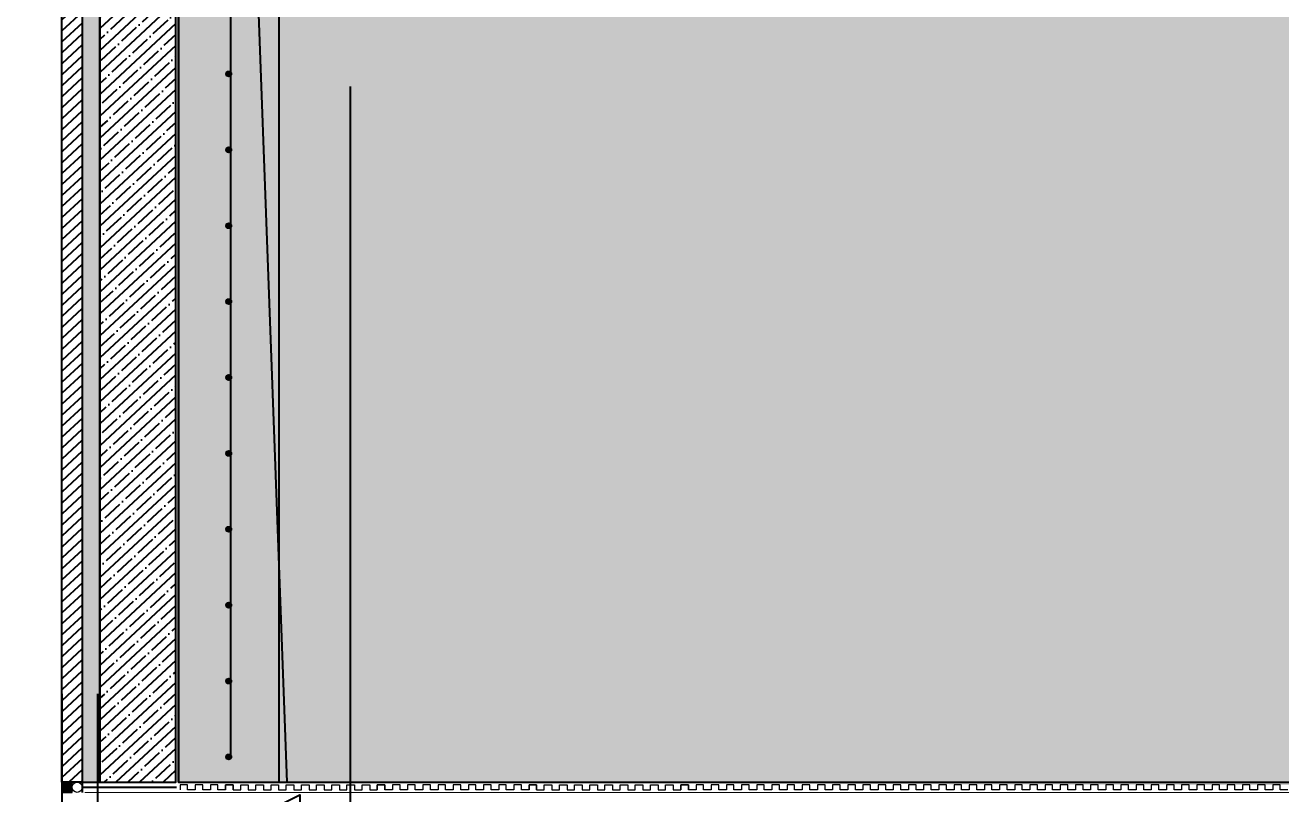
# Model space of a CAD drawing. Header units: millimetres. Extents: x -379292 to 1221486, y 92049 to 447512.
# Drawn here: x -29797 to -27315, y 278421 to 279940 of the extents above; entities that cross this region are included whole.
import ezdxf

# ---------------------------------------------------------------- set-up
doc = ezdxf.new("R2010")
doc.units = ezdxf.units.MM
doc.linetypes.add('HIDDEN', pattern=[9.525, 6.35, -3.175])
for name, color, linetype in [('04_DONATI', 6, 'Continuous'), ('05_CLADDING CONCRETE', 103, 'Continuous'), ('05_CONCRETE', 6, 'Continuous'), ('05_CONCRETE VIEW', 142, 'Continuous'), ('05_HATCH CONCRETE', 141, 'Continuous'), ('05_HATCH SOLID-1', 252, 'Continuous'), ('05_HATCH SOLID-2', 253, 'Continuous'), ('05_INSULATION HEAT', 1, 'BATTING'), ('05_INSULATION MEMBRANE', 42, 'HIDDEN'), ('05_REV', 5, 'Continuous'), ('05_SECTION LEVEL', 2, 'Continuous')]:
    doc.layers.add(name, color=color, linetype=linetype)
for name, color, linetype, lineweight in [('05_DRENAJ TABAKASI', 61, 'Continuous', 5), ('05_VIEW 1', 8, 'Continuous', 9), ('1-MIMARI', 8, 'Continuous', 9)]:
    doc.layers.add(name, color=color, linetype=linetype, lineweight=lineweight)
doc.styles.add('YAZI-3', font='arial.ttf', dxfattribs={"height": 3})
doc.linetypes.add('BATTING', pattern='A,0.00254,-2.54,[134,ltypeshp.shx,S=2.54,R=0,X=-2.54,Y=0],-5.08,[134,ltypeshp.shx,S=2.54,R=180,X=2.54,Y=0],-2.54', length=10.16254)

# ---------------------------------------------------------------- blocks, each defined once
blk = doc.blocks.new('1KESIT KOT1')
at = {"layer": '05_SECTION LEVEL', "color": 2}
for p, q in [((10, 4), (10, 5)), ((10, 5), (26, 5)), ((14, 0), (0, 0))]:
    blk.add_line(p, q, dxfattribs=at)
blk.add_lwpolyline([(10, 0), (12, 4), (8, 4)], close=True, dxfattribs=at)
at = {"layer": '05_SECTION LEVEL', "style": 'YAZI-3'}
blk.add_attdef('+00.000', (10, 6), '', height=2, dxfattribs=at)
blk = doc.blocks.new('A$Cac9a0245')
at = {"layer": '05_VIEW 1'}
h = blk.add_hatch(color=251, dxfattribs=at)
h.dxf.hatch_style = 1
h.paths.add_polyline_path([(0, 0), (20, 0), (20, 20), (0, 20)])
at = {"layer": '05_VIEW 1', "color": 251}
blk.add_lwpolyline([(0, 0), (20, 0), (20, 20), (0, 20)], close=True, dxfattribs=at)
blk = doc.blocks.new('EQWEQQ')
at = {"layer": '04_DONATI'}
h = blk.add_hatch(color=256, dxfattribs=at)
h.dxf.hatch_style = 1
edge = h.paths.add_edge_path()
edge.add_arc((-1314.9, 3.5), 5, 0, 360)
h = blk.add_hatch(color=256, dxfattribs=at)
h.dxf.hatch_style = 1
edge = h.paths.add_edge_path()
edge.add_arc((-1164.9, 3.5), 5, 0, 360)
h = blk.add_hatch(color=256, dxfattribs=at)
h.dxf.hatch_style = 1
edge = h.paths.add_edge_path()
edge.add_arc((-1014.9, 3.5), 5, 0, 360)
h = blk.add_hatch(color=256, dxfattribs=at)
h.dxf.hatch_style = 1
edge = h.paths.add_edge_path()
edge.add_arc((-864.9, 3.5), 5, 0, 360)
h = blk.add_hatch(color=256, dxfattribs=at)
h.dxf.hatch_style = 1
edge = h.paths.add_edge_path()
edge.add_arc((-714.9, 3.5), 5, 0, 360)
h = blk.add_hatch(color=256, dxfattribs=at)
h.dxf.hatch_style = 1
edge = h.paths.add_edge_path()
edge.add_arc((-564.9, 3.5), 5, 0, 360)
h = blk.add_hatch(color=256, dxfattribs=at)
h.dxf.hatch_style = 1
edge = h.paths.add_edge_path()
edge.add_arc((-414.9, 3.5), 5, 0, 360)
h = blk.add_hatch(color=256, dxfattribs=at)
h.dxf.hatch_style = 1
edge = h.paths.add_edge_path()
edge.add_arc((-264.9, 3.5), 5, 0, 360)
h = blk.add_hatch(color=256, dxfattribs=at)
h.dxf.hatch_style = 1
edge = h.paths.add_edge_path()
edge.add_arc((-114.9, 3.5), 5, 0, 360)
blk.add_line((-100.1, 0), (-1318.9, 0), dxfattribs=at)
for centre in [(-1314.9, 3.5), (-1164.9, 3.5), (-1014.9, 3.5), (-864.9, 3.5), (-714.9, 3.5), (-564.9, 3.5), (-414.9, 3.5), (-264.9, 3.5), (-114.9, 3.5)]:
    blk.add_circle(centre, 5, dxfattribs=at)
blk = doc.blocks.new('A$Cb5b3404a')
at = {"layer": '05_CLADDING CONCRETE', "ltscale": 25}
h = blk.add_hatch(dxfattribs=at)
h.set_pattern_fill('ANSI31', color=256, scale=5, angle=2)
h.set_pattern_definition([(47, (19472.767, 321208.137), (-11.61024, 10.826724), [])])
h.paths.add_polyline_path([(-2800, 10), (-25, 10), (-25, 50), (-2800, 50)])
at = {"layer": '05_CONCRETE VIEW', "ltscale": 25}
h = blk.add_hatch(dxfattribs=at)
h.set_pattern_fill('AR-CONC', color=256, scale=0.1)
h.set_pattern_definition([(50, (19472.767, 321208.137), (18.2184669, -1.59390855), [1.905, -20.955]), (355, (19472.767, 321208.137), (-3.5243421, 19.1056845), [1.524, -16.7640584]), (100.451445, (19474.285, 321208.004), (14.6941247, 17.5117752), [1.6190009, -17.8090245]), (46.1842, (19472.767, 321213.217), (27.1079041, -4.2042328), [2.8575, -31.4325]), (96.635558, (19475.026, 321212.867), (23.7404134, 24.7426125), [2.4285023, -26.7135608]), (351.184151, (19472.767, 321213.217), (23.7404134, 24.7426125), [2.2859967, -25.1459732]), (21, (19475.307, 321211.947), (15.1614391, -10.2265198), [1.905, -20.955]), (326, (19475.307, 321211.947), (6.1802028, 18.4187966), [1.524, -16.764]), (71.451445, (19476.57, 321211.095), (21.3416419, 8.1922769), [1.6190009, -17.8089938]), (37.5, (19472.767, 321208.137), (0.30886033, 8.45550389), [0, -16.5608, 0, -17.018, 0, -16.8275]), (7.5, (19472.767, 321208.137), (6.68196625, 10.01805748), [0, -9.7028, 0, -16.1798, 0, -6.4135]), (327.5, (19467.103, 321208.137), (13.55905952, -0.5728744), [0, -6.35, 0, -19.812, 0, -26.289]), (317.5, (19464.563, 321208.137), (14.81291814, 2.5426491), [0, -8.255, 0, -13.1572, 0, -18.669])])
h.paths.add_polyline_path([(-2800, 10), (-25, 10), (-25, -25), (-2800, -25)])
at = {"layer": '05_HATCH CONCRETE', "ltscale": 25}
h = blk.add_hatch(dxfattribs=at)
h.set_pattern_fill('ANSI35', color=256, scale=5, angle=2)
h.set_pattern_definition([(47, (19472.767, 321208.137), (-23.22048, 21.653448), []), (47, (19495.204, 321208.92), (-23.22048, 21.653448), [39.6875, -7.9375, 0, -7.9375])])
h.paths.add_polyline_path([(-2800, -25), (-25, -25), (-25, -175), (-2800, -175)])
at = {"layer": '05_HATCH SOLID-1', "ltscale": 25}
h = blk.add_hatch(dxfattribs=at)
h.set_pattern_fill('AR-CONC', color=256, scale=0.25, angle=2)
h.set_pattern_definition([(52, (19472.767, 321208.137), (45.6574883, -2.3928057), [4.7625, -52.3875]), (357, (19472.767, 321208.137), (-10.472435, 47.42762), [3.81, -41.910146]), (102.451445, (19476.57, 321207.938), (35.185053, 45.0348126), [4.047502, -44.522561]), (48.1842, (19472.324, 321220.83), (68.095291, -8.139049), [7.14375, -78.58125]), (98.635558, (19478, 321220.15), (57.156117, 63.890171), [6.071256, -66.783902]), (353.18415, (19472.324, 321220.83), (57.156117, 63.890171), [5.714992, -62.864933]), (23, (19478.78, 321217.878), (38.772759, -24.2279088), [4.7625, -52.3875]), (328, (19478.78, 321217.88), (13.834078, 46.558156), [3.81, -41.91]), (73.451445, (19482.01, 321215.86), (52.606837, 22.3302473), [4.047502, -44.5224844]), (39.5, (19472.767, 321208.137), (0.0339484, 21.1528302), [0, -41.402, 0, -42.545, 0, -42.06875]), (9.5, (19472.767, 321208.137), (15.8206765, 25.61288), [0, -24.257, 0, -40.4495, 0, -16.03375]), (329.5, (19458.615, 321207.643), (33.9269818, -0.2483027), [0, -15.875, 0, -49.53, 0, -65.7225]), (319.5, (19452.27, 321207.42), (36.7878933, 7.645159), [0, -20.6375, 0, -32.893, 0, -46.6725])])
h.paths.add_polyline_path([(-2800, -180), (-25, -180), (-25, -379), (-2800, -379)])
at = {"layer": '05_CLADDING CONCRETE', "ltscale": 25}
blk.add_lwpolyline([(-2800, 10), (-25, 10), (-25, 50), (-2800, 50)], close=True, dxfattribs=at)
at = {"layer": '05_CONCRETE', "ltscale": 25}
blk.add_lwpolyline([(-2800, -25), (-25, -25), (-25, -175), (-2800, -175)], close=True, dxfattribs=at)
at = {"layer": '05_CONCRETE VIEW', "ltscale": 25}
blk.add_lwpolyline([(-2800, 10), (-25, 10), (-25, -25), (-2800, -25)], close=True, dxfattribs=at)
at = {"layer": '05_DRENAJ TABAKASI', "linetype": 'Continuous'}
for points in [[(-10, -288.3), (-20, -288.3), (-20, -273.3), (-10, -273.3), (-10, -258.3), (-20, -258.3), (-20, -243.3), (-10, -243.3), (-10, -228.3), (-20, -228.3), (-20, -213.3), (-10, -213.3), (-10, -198.3), (-20, -198.3), (-20, -183.3), (-10, -183.3)], [(-10, -273.3), (-20, -273.3), (-20, -288.3), (-10, -288.3), (-10, -303.3), (-20, -303.3), (-20, -318.3), (-10, -318.3), (-10, -333.3), (-20, -333.3), (-20, -348.3), (-10, -348.3), (-10, -363.3), (-20, -363.3), (-20, -378.3), (-10, -378.3), (-10, -393.3), (-20, -393.3), (-20, -408.3), (-10, -408.3), (-10, -423.3), (-20, -423.3), (-20, -438.3), (-10, -438.3), (-10, -453.3), (-20, -453.3), (-20, -468.3), (-10, -468.3), (-10, -483.3), (-20, -483.3), (-20, -498.3), (-10, -498.3), (-10, -513.3), (-20, -513.3), (-20, -528.3), (-10, -528.3), (-10, -543.3), (-20, -543.3), (-20, -558.3), (-10, -558.3), (-10, -573.3), (-20, -573.3), (-20, -588.3), (-10, -588.3)], [(-10, -888.3), (-20, -888.3), (-20, -873.3), (-10, -873.3), (-10, -858.3), (-20, -858.3), (-20, -843.3), (-10, -843.3), (-10, -828.3), (-20, -828.3), (-20, -813.3), (-10, -813.3), (-10, -798.3), (-20, -798.3), (-20, -783.3), (-10, -783.3), (-10, -768.3), (-20, -768.3), (-20, -753.3), (-10, -753.3), (-10, -738.3), (-20, -738.3), (-20, -723.3), (-10, -723.3), (-10, -708.3), (-20, -708.3), (-20, -693.3), (-10, -693.3), (-10, -678.3), (-20, -678.3), (-20, -663.3), (-10, -663.3), (-10, -648.3), (-20, -648.3), (-20, -633.3), (-10, -633.3), (-10, -618.3), (-20, -618.3), (-20, -603.3), (-10, -603.3), (-10, -588.3), (-20, -588.3), (-20, -573.3), (-10, -573.3)], [(-10, -873.3), (-20, -873.3), (-20, -888.3), (-10, -888.3), (-10, -903.3), (-20, -903.3), (-20, -918.3), (-10, -918.3), (-10, -933.3), (-20, -933.3), (-20, -948.3), (-10, -948.3), (-10, -963.3), (-20, -963.3), (-20, -978.3), (-10, -978.3), (-10, -993.3), (-20, -993.3), (-20, -1008.3), (-10, -1008.3), (-10, -1023.3), (-20, -1023.3), (-20, -1038.3), (-10, -1038.3), (-10, -1053.3), (-20, -1053.3), (-20, -1068.3), (-10, -1068.3), (-10, -1083.3), (-20, -1083.3), (-20, -1098.3), (-10, -1098.3), (-10, -1113.3), (-20, -1113.3), (-20, -1128.3), (-10, -1128.3), (-10, -1143.3), (-20, -1143.3), (-20, -1158.3), (-10, -1158.3), (-10, -1173.3), (-20, -1173.3), (-20, -1188.3), (-10, -1188.3)], [(-10, -1470.7), (-10, -1458.3), (-20, -1458.3), (-20, -1443.3), (-10, -1443.3), (-10, -1428.3), (-20, -1428.3), (-20, -1413.3), (-10, -1413.3), (-10, -1398.3), (-20, -1398.3), (-20, -1383.3), (-10, -1383.3), (-10, -1368.3), (-20, -1368.3), (-20, -1353.3), (-10, -1353.3), (-10, -1338.3), (-20, -1338.3), (-20, -1323.3), (-10, -1323.3), (-10, -1308.3), (-20, -1308.3), (-20, -1293.3), (-10, -1293.3), (-10, -1278.3), (-20, -1278.3), (-20, -1263.3), (-10, -1263.3), (-10, -1248.3), (-20, -1248.3), (-20, -1233.3), (-10, -1233.3), (-10, -1218.3), (-20, -1218.3), (-20, -1203.3), (-10, -1203.3), (-10, -1188.3), (-20, -1188.3), (-20, -1173.3), (-10, -1173.3)], [(-10, -1740.7), (-10, -1728.3), (-20, -1728.3), (-20, -1713.3), (-10, -1713.3), (-10, -1698.3), (-20, -1698.3), (-20, -1683.3), (-10, -1683.3), (-10, -1668.3), (-20, -1668.3), (-20, -1653.3), (-10, -1653.3), (-10, -1638.3), (-20, -1638.3), (-20, -1623.3), (-10, -1623.3), (-10, -1608.3), (-20, -1608.3), (-20, -1593.3), (-10, -1593.3), (-10, -1578.3), (-20, -1578.3), (-20, -1563.3), (-10, -1563.3), (-10, -1548.3), (-20, -1548.3), (-20, -1533.3), (-10, -1533.3), (-10, -1518.3), (-20, -1518.3), (-20, -1503.3), (-10, -1503.3), (-10, -1488.3), (-20, -1488.3), (-20, -1473.3), (-10, -1473.3), (-10, -1458.3), (-20, -1458.3), (-20, -1443.3), (-10, -1443.3)], [(-10, -2010.7), (-10, -1998.3), (-20, -1998.3), (-20, -1983.3), (-10, -1983.3), (-10, -1968.3), (-20, -1968.3), (-20, -1953.3), (-10, -1953.3), (-10, -1938.3), (-20, -1938.3), (-20, -1923.3), (-10, -1923.3), (-10, -1908.3), (-20, -1908.3), (-20, -1893.3), (-10, -1893.3), (-10, -1878.3), (-20, -1878.3), (-20, -1863.3), (-10, -1863.3), (-10, -1848.3), (-20, -1848.3), (-20, -1833.3), (-10, -1833.3), (-10, -1818.3), (-20, -1818.3), (-20, -1803.3), (-10, -1803.3), (-10, -1788.3), (-20, -1788.3), (-20, -1773.3), (-10, -1773.3), (-10, -1758.3), (-20, -1758.3), (-20, -1743.3), (-10, -1743.3), (-10, -1728.3), (-20, -1728.3), (-20, -1713.3), (-10, -1713.3)], [(-10, -2280.7), (-10, -2268.3), (-20, -2268.3), (-20, -2253.3), (-10, -2253.3), (-10, -2238.3), (-20, -2238.3), (-20, -2223.3), (-10, -2223.3), (-10, -2208.3), (-20, -2208.3), (-20, -2193.3), (-10, -2193.3), (-10, -2178.3), (-20, -2178.3), (-20, -2163.3), (-10, -2163.3), (-10, -2148.3), (-20, -2148.3), (-20, -2133.3), (-10, -2133.3), (-10, -2118.3), (-20, -2118.3), (-20, -2103.3), (-10, -2103.3), (-10, -2088.3), (-20, -2088.3), (-20, -2073.3), (-10, -2073.3), (-10, -2058.3), (-20, -2058.3), (-20, -2043.3), (-10, -2043.3), (-10, -2028.3), (-20, -2028.3), (-20, -2013.3), (-10, -2013.3), (-10, -1998.3), (-20, -1998.3), (-20, -1983.3), (-10, -1983.3)], [(-10, -2373.3), (-10, -2358.3), (-20, -2358.3), (-20, -2343.3), (-10, -2343.3), (-10, -2328.3), (-20, -2328.3), (-20, -2313.3), (-10, -2313.3), (-10, -2298.3), (-20, -2298.3), (-20, -2283.3), (-10, -2283.3), (-10, -2268.3), (-20, -2268.3), (-20, -2253.3), (-10, -2253.3)]]:
    blk.add_lwpolyline(points, dxfattribs=at)
at = {"layer": '05_HATCH SOLID-1'}
for p, q in [((-25, 10), (-5, 10)), ((-25, -395), (-2800, -292.4))]:
    blk.add_line(p, q, dxfattribs=at)
at = {"layer": '05_HATCH SOLID-1', "ltscale": 25}
blk.add_lwpolyline([(-2800, -180), (-25, -180), (-25, -379), (-2800, -379)], close=True, dxfattribs=at)
at = {"layer": '05_HATCH SOLID-1'}
blk.add_lwpolyline([(-25, -249.4), (-25, -3825), (-525, -3825), (-525, -4231.1)], dxfattribs=at)
at = {"layer": '05_INSULATION HEAT', "ltscale": 0.95}
blk.add_line((-15, 10), (-15, -176.2, 0), dxfattribs=at)
at = {"layer": '05_INSULATION MEMBRANE', "color": 1, "ltscale": 5, "const_width": 2}
blk.add_lwpolyline([(-503, -4505), (-503, -3847.1), (-5, -3847.1), (-5, 5)], dxfattribs=at)
at = {"layer": '05_INSULATION MEMBRANE', "ltscale": 3, "const_width": 0.5}
blk.add_lwpolyline([(-25, -177.5), (-2800, -177.5)], dxfattribs=at)
at = {"layer": '05_VIEW 1'}
blk.add_line((-25, 10), (-5, 10), dxfattribs=at)
at = {"layer": '05_VIEW 1', "extrusion": (0, 0, -1)}
blk.add_ellipse((-15, 20), major_axis=(7.07, 7.07), ratio=1, start_param=3.926991, end_param=10.210176, dxfattribs=at)
at = {"layer": '04_DONATI', "xscale": -1}
for p in [(-2589.9, -283), (-1389.9, -283)]:
    blk.add_blockref('EQWEQQ', p, dxfattribs=at)
at = {"layer": '05_REV', "xscale": -1}
for p in [(-5, 30.4), (-5, 30)]:
    blk.add_blockref('A$Cac9a0245', p, dxfattribs=at)
blk = doc.blocks.new('A$C6a8db8d0')
at = {"layer": '05_HATCH SOLID-2'}
h = blk.add_hatch(dxfattribs=at)
h.set_pattern_fill('GRAVEL', color=251)
h.set_pattern_definition([(228.0127875, (-114936.764, 50012.7672), (-203.200000016, -228.599999986), [3.4172144, -338.3048364]), (184.969741, (-114939.0499, 50010.2272), (304.799999879, 25.400001447), [5.864047, -580.540489]), (132.5104471, (-114944.8919, 50009.7192), (254.000000107, -279.399999902), [4.134815, -409.347228]), (267.273689, (-114954.7979, 50003.3692), (25.400000053, 507.999999997), [5.340045, -528.6643743]), (292.8336542, (-114955.0519, 49998.0352), (-127.000000011, 304.799999996), [5.236337, -518.3980775]), (357.273689, (-114953.0199, 49993.2092), (-507.999999997, 25.400000053), [5.340045, -528.6643743]), (37.6942405, (-114947.6859, 49992.9552), (-330.1999999854, -254.000000019), [7.0619366, -699.131153]), (72.2553284, (-114942.0979, 49997.2732), (177.800000048, 558.799999985), [6.667195, -660.052566]), (121.4295656, (-114940.0659, 50003.6232), (-203.200000029, 330.199999982), [5.35813, -530.455457]), (175.2363583, (-114942.86, 50008.1952), (279.399999996, -25.400000044), [6.117133, -299.7393695]), (222.3974378, (-114948.9559, 50008.7032), (-304.79999999, -279.4000000106), [7.910779, -783.167725]), (138.8140748, (-114929.652, 50003.1152), (-177.79999999, 152.400000012), [2.7000454, -267.3056582]), (171.4692344, (-114931.6839, 50004.8932), (330.200000009, -50.799999942), [5.13682, -508.54639]), (225, (-114936.764, 50005.655), (-4e-15, -25.4), [3.5920934, -32.328931]), (203.1985905, (-114938.542, 50008.7032), (127, 50.79999999), [1.934413, -191.5062237]), (291.8014095, (-114940.32, 50007.941), (-25.4, 76.2), [2.735656, -134.04753]), (30.9637565, (-114939.304, 50005.401), (76.2, 50.8), [4.4431966, -143.6629815]), (161.565051, (-114935.494, 50007.687), (50.8, -25.4), [3.2128714, -77.108981]), (16.3895403, (-114955.0519, 50007.9412), (254, 76.2), [4.50088, -445.5882667]), (70.346176, (-114950.734, 50009.2112), (-101.60000001, -279.399999997), [3.7759894, -373.822157]), (293.1985905, (-114935.494, 50012.7672), (-50.79999999, 127), [3.868801, -189.571836]), (343.6104597, (-114933.9699, 50009.2112), (-254.000000005, 76.199999982), [4.50088, -445.5882667]), (339.4439548, (-114955.052, 49992.1932), (-127, 50.8), [4.340352, -212.677343]), (294.7751406, (-114950.988, 49990.6692), (-127.00000015, 279.399999931), [3.636721, -360.035934]), (66.8014095, (-114935.24, 49987.3672), (50.79999999, 127), [3.868801, -189.571836]), (17.3540246, (-114933.7159, 49990.9232), (-330.199999993, -101.600000021), [4.2578274, -421.52376]), (69.4439548, (-114947.686, 49987.3672), (-50.8, -127), [2.170176, -214.847519]), (101.3099325, (-114936.764, 49987.367), (-25.4, 101.6), [1.295146, -128.2199496]), (165.9637565, (-114937.018, 49988.637), (76.2, -25.4), [5.236337, -99.490546]), (186.009006, (-114942.0979, 49989.9072), (253.999999999, 25.400000013), [4.85267, -480.4136486]), (303.6900675, (-114939.304, 50003.115), (-25.4, 50.8), [3.663239, -87.9177636]), (353.1572266, (-114937.2719, 50000.0672), (431.800000003, -50.7999999774), [6.3955676, -633.1600907]), (60.945396, (-114930.922, 49999.3052), (-101.600000003, -177.8), [2.6150824, -258.893923]), (90, (-114929.652, 50001.59), (-25.4, 25.4), [1.524, -23.876]), (120.2564372, (-114942.606, 49990.6692), (101.599999988, -177.800000007), [3.5286696, -349.3394077]), (48.0127875, (-114944.384, 49993.7172), (203.200000017, 228.599999985), [6.834429, -334.887622]), (0, (-114939.812, 49998.797), (25.4, 25.4), [6.604, -18.796]), (325.3048465, (-114933.208, 49998.7972), (254.000000096, -177.799999863), [4.0160956, -397.5931672]), (254.054604, (-114929.906, 49996.5112), (-25.4, -101.6), [3.698291, -181.2165004]), (207.6459754, (-114930.9219, 49992.9552), (-482.600000018, -253.999999966), [6.021451, -596.124644]), (175.4260787, (-114936.2559, 49990.1612), (-330.2, 25.4), [6.3702946, -630.6584646])])
h.paths.add_polyline_path([(9224.69, 389.01), (9321.59, 767.1), (9117.5, 767.1), (9116.5, 421.6), (9166.5, 421.6), (9166.5, 389.1)])
at = {"layer": '05_DRENAJ TABAKASI', "ltscale": 25}
blk.add_lwpolyline([(9117.5, 767.1), (9321.59, 767.1), (9220.53, 372.76)], dxfattribs=at)
at = {"ltscale": 25, "xscale": -0.1, "yscale": 0.1, "zscale": 0.1}
blk.add_blockref('A$Cb5b3404a', (9115, 805), dxfattribs=at)
at = {"layer": '05_SECTION LEVEL', "color": 7}
ref = blk.add_blockref('1KESIT KOT1', (8995, 810), dxfattribs=dict(at, xscale=10, yscale=10, zscale=10))
ref.add_attrib('+00.000', '+0.200', (9008.55, 870), dxfattribs={"height": 20, "style": 'YAZI-3'})
ref = blk.add_blockref('1KESIT KOT1', (8995, 803), dxfattribs=dict(at, xscale=-10, yscale=10, zscale=10, rotation=180))
ref.add_attrib('+00.000', '+0.130', (9008.55, 723.27), dxfattribs={"height": 20, "style": 'YAZI-3'})

msp = doc.modelspace()

# ---------------------------------------------------------------- block references
at = {"layer": '1-MIMARI', "ltscale": 25, "xscale": 10, "yscale": 10, "zscale": 10, "rotation": 90}
msp.add_blockref('A$C6a8db8d0', (-21624.5, 187268.8), dxfattribs=at)

doc.saveas('drawing.dxf')
